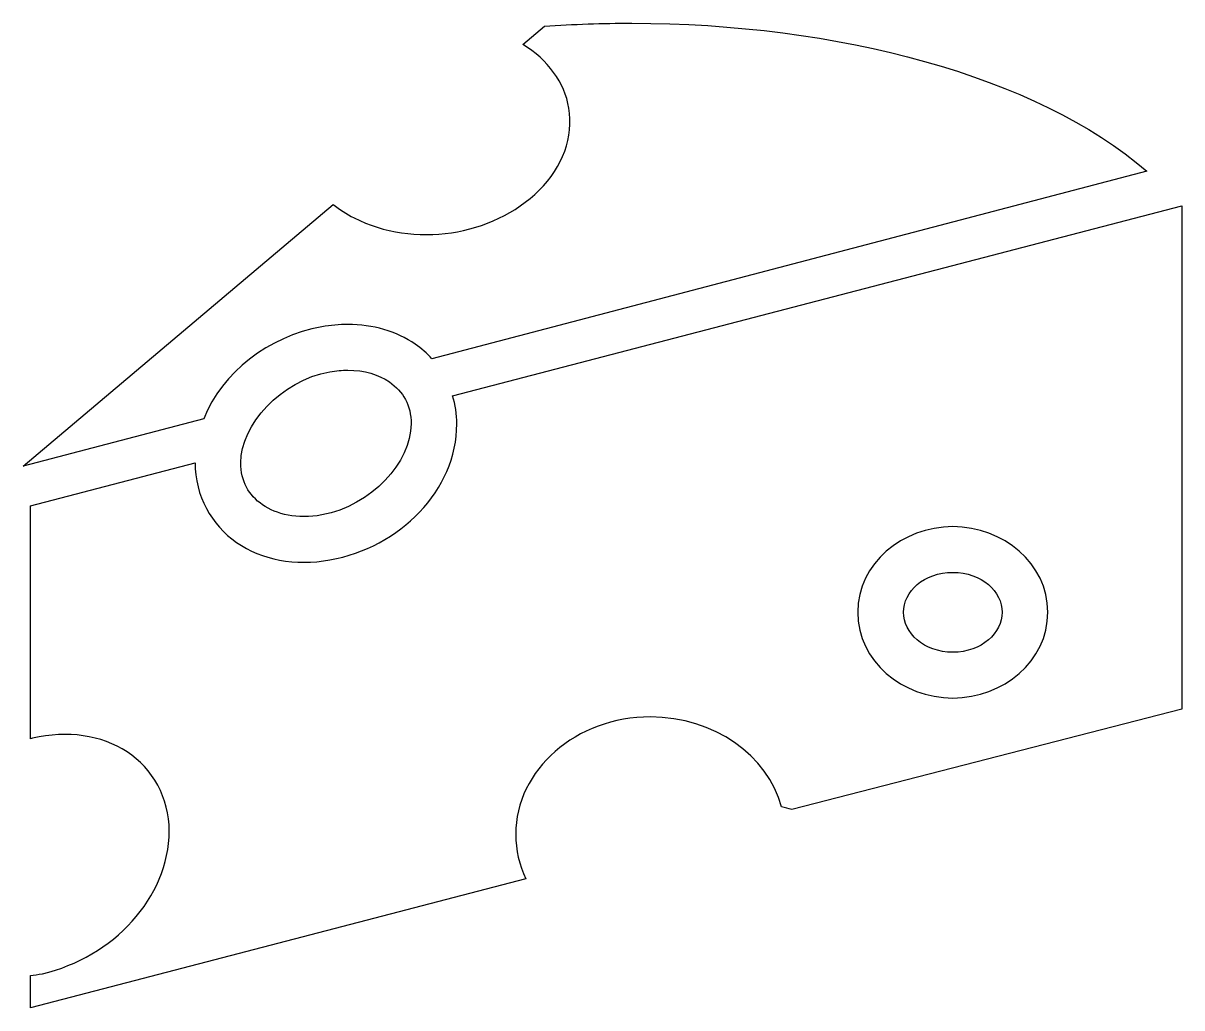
# Model space of a CAD drawing. Header units: centimetres. Extents: x -10.1 to 9.9, y -8.1 to 8.9.
import ezdxf

# ---------------------------------------------------------------- set-up
doc = ezdxf.new("R2010")
doc.units = ezdxf.units.CM
doc.header["$MEASUREMENT"] = 0
doc.layers.add('Layer 1', color=7, linetype='Continuous')

msp = doc.modelspace()

# ---------------------------------------------------------------- linework, layer by layer
at = {"layer": 'Layer 1'}
for points, knots in [([(0.40587, 8.93565), (-0.09677, 8.9359), (-0.60009, 8.91853), (-1.10037, 8.88167), (-1.10037, 8.88167), (-1.10037, 8.88167), (-1.46934, 8.56933), (-1.46934, 8.56933), (-1.46934, 8.56933), (-1.04049, 8.30527), (-0.75248, 7.91286), (-0.67734, 7.47026), (-0.67734, 7.47026), (-0.59355, 6.97732), (-0.78343, 6.45528), (-1.18863, 6.05502), (-1.18863, 6.05502), (-1.99897, 5.2545), (-3.35649, 5.05631), (-4.3815, 5.57667), (-4.3815, 5.57667), (-4.5129, 5.64338), (-4.63312, 5.72131), (-4.74119, 5.80859), (-4.74119, 5.80859), (-4.74119, 5.80859), (-10.08869, 1.2954), (-10.08869, 1.2954), (-10.08869, 1.2954), (-10.08869, 1.2954), (-6.97484, 2.11236), (-6.97484, 2.11236), (-6.97484, 2.11236), (-6.65706, 2.90921), (-5.86414, 3.53119), (-4.93762, 3.69762), (-4.93762, 3.69762), (-4.78691, 3.72461), (-4.63759, 3.73827), (-4.4922, 3.73844), (-4.4922, 3.73844), (-4.05618, 3.73899), (-3.65179, 3.62104), (-3.32604, 3.39583), (-3.32604, 3.39583), (-3.22129, 3.32347), (-3.12524, 3.23968), (-3.04014, 3.14552), (-3.04014, 3.14552), (-3.04014, 3.14552), (9.28876, 6.38065), (9.28876, 6.38065), (9.28876, 6.38065), (7.39221, 8.03178), (3.92402, 8.93392), (0.40587, 8.93569), (0.40587, 8.93569), (0.40587, 8.93569), (0.40587, 8.93565), (0.40587, 8.93565)], [0, 0, 0, 0, 0.0625, 0.0625, 0.0625, 0.0625, 0.125, 0.125, 0.125, 0.125, 0.1875, 0.1875, 0.1875, 0.1875, 0.25, 0.25, 0.25, 0.25, 0.3125, 0.3125, 0.3125, 0.3125, 0.375, 0.375, 0.375, 0.375, 0.4375, 0.4375, 0.4375, 0.4375, 0.5, 0.5, 0.5, 0.5, 0.5625, 0.5625, 0.5625, 0.5625, 0.625, 0.625, 0.625, 0.625, 0.6875, 0.6875, 0.6875, 0.6875, 0.75, 0.75, 0.75, 0.75, 0.8125, 0.8125, 0.8125, 0.8125, 0.875, 0.875, 0.875, 0.875, 1, 1, 1, 1]), ([(9.89239, 5.78625), (9.89239, 5.78625), (-2.68294, 2.50896), (-2.68294, 2.50896), (-2.68294, 2.50896), (-2.63656, 2.35471), (-2.61041, 2.19101), (-2.61041, 2.02137), (-2.61041, 2.02137), (-2.61041, 0.88073), (-3.59221, -0.10769), (-4.79792, -0.32422), (-4.79792, -0.32422), (-5.40084, -0.43247), (-5.97398, -0.32139), (-6.40831, -0.02112), (-6.40831, -0.02112), (-6.84256, 0.27912), (-7.12382, 0.78159), (-7.12382, 1.352), (-7.12382, 1.352), (-7.12382, 1.352), (-9.96471, 0.61144), (-9.96471, 0.61144), (-9.96471, 0.61144), (-9.96471, 0.61144), (-9.96471, -3.41033), (-9.96471, -3.41033), (-9.96471, -3.41033), (-9.95176, -3.40696), (-9.94249, -3.40147), (-9.92916, -3.39852), (-9.92916, -3.39852), (-9.32207, -3.25894), (-8.74032, -3.34547), (-8.29768, -3.63432), (-8.29768, -3.63432), (-7.85513, -3.92317), (-7.57028, -4.42678), (-7.57028, -5.00086), (-7.57028, -5.00086), (-7.57028, -6.14897), (-8.5463, -7.18263), (-9.75779, -7.46111), (-9.75779, -7.46111), (-9.82969, -7.47756), (-9.89652, -7.48418), (-9.96471, -7.49274), (-9.96471, -7.49274), (-9.96471, -7.49274), (-9.96471, -8.05012), (-9.96471, -8.05012), (-9.96471, -8.05012), (-9.96471, -8.05012), (-1.42304, -5.82315), (-1.42304, -5.82315), (-1.42304, -5.82315), (-1.53394, -5.58693), (-1.59437, -5.32852), (-1.59437, -5.05755), (-1.59437, -5.05755), (-1.59437, -3.93947), (-0.554, -3.03214), (0.73014, -3.03214), (0.73014, -3.03214), (1.82727, -3.03214), (2.74678, -3.69451), (2.9914, -4.58447), (2.9914, -4.58447), (3.04896, -4.59881), (3.10719, -4.6134), (3.16534, -4.62917), (3.16534, -4.62917), (3.16534, -4.62917), (9.89248, -2.8964), (9.89248, -2.8964), (9.89248, -2.8964), (9.89248, -2.8964), (9.89248, 5.78629), (9.89248, 5.78629), (9.89248, 5.78629), (9.89248, 5.78629), (9.89239, 5.78625), (9.89239, 5.78625)], [0, 0, 0, 0, 0.04545455, 0.04545455, 0.04545455, 0.04545455, 0.09090909, 0.09090909, 0.09090909, 0.09090909, 0.13636364, 0.13636364, 0.13636364, 0.13636364, 0.18181818, 0.18181818, 0.18181818, 0.18181818, 0.22727273, 0.22727273, 0.22727273, 0.22727273, 0.27272727, 0.27272727, 0.27272727, 0.27272727, 0.31818182, 0.31818182, 0.31818182, 0.31818182, 0.36363636, 0.36363636, 0.36363636, 0.36363636, 0.40909091, 0.40909091, 0.40909091, 0.40909091, 0.45454545, 0.45454545, 0.45454545, 0.45454545, 0.5, 0.5, 0.5, 0.5, 0.54545455, 0.54545455, 0.54545455, 0.54545455, 0.59090909, 0.59090909, 0.59090909, 0.59090909, 0.63636364, 0.63636364, 0.63636364, 0.63636364, 0.68181818, 0.68181818, 0.68181818, 0.68181818, 0.72727273, 0.72727273, 0.72727273, 0.72727273, 0.77272727, 0.77272727, 0.77272727, 0.77272727, 0.81818182, 0.81818182, 0.81818182, 0.81818182, 0.86363636, 0.86363636, 0.86363636, 0.86363636, 0.90909091, 0.90909091, 0.90909091, 0.90909091, 1, 1, 1, 1]), ([(-4.4922, 2.95045), (-4.58944, 2.95024), (-4.69149, 2.94185), (-4.79792, 2.92275), (-4.79792, 2.92275), (-5.64992, 2.76968), (-6.33579, 2.00374), (-6.33579, 1.35199), (-6.33579, 1.35199), (-6.33579, 1.02603), (-6.20022, 0.79314), (-5.96024, 0.62721), (-5.96024, 0.62721), (-5.7203, 0.46128), (-5.36365, 0.37547), (-4.93767, 0.45196), (-4.93767, 0.45196), (-4.08571, 0.60495), (-3.39854, 1.36954), (-3.39854, 2.02137), (-3.39854, 2.02137), (-3.39854, 2.34724), (-3.53411, 2.58149), (-3.77409, 2.74742), (-3.77409, 2.74742), (-3.95406, 2.8719), (-4.20075, 2.9508), (-4.49221, 2.95037), (-4.49221, 2.95037), (-4.49221, 2.95037), (-4.4922, 2.95045), (-4.4922, 2.95045)], [0, 0, 0, 0, 0.11111111, 0.11111111, 0.11111111, 0.11111111, 0.22222222, 0.22222222, 0.22222222, 0.22222222, 0.33333333, 0.33333333, 0.33333333, 0.33333333, 0.44444444, 0.44444444, 0.44444444, 0.44444444, 0.55555556, 0.55555556, 0.55555556, 0.55555556, 0.66666667, 0.66666667, 0.66666667, 0.66666667, 0.77777778, 0.77777778, 0.77777778, 0.77777778, 1, 1, 1, 1]), ([(5.94303, 0.25035), (6.81565, 0.25035), (7.58096, -0.38386), (7.58096, -1.22688), (7.58096, -1.22688), (7.58096, -2.0699), (6.8157, -2.70537), (5.94307, -2.70537), (5.94307, -2.70537), (5.0704, -2.70537), (4.30379, -2.0699), (4.30379, -1.22688), (4.30379, -1.22688), (4.30379, -0.38386), (5.0704, 0.25026), (5.94307, 0.25026), (5.94307, 0.25026), (5.94307, 0.25026), (5.94303, 0.25035), (5.94303, 0.25035)], [0, 0, 0, 0, 0.16666667, 0.16666667, 0.16666667, 0.16666667, 0.33333333, 0.33333333, 0.33333333, 0.33333333, 0.5, 0.5, 0.5, 0.5, 0.66666667, 0.66666667, 0.66666667, 0.66666667, 1, 1, 1, 1]), ([(5.94303, -0.53768), (5.4414, -0.53768), (5.09174, -0.87275), (5.09174, -1.22687), (5.09174, -1.22687), (5.09174, -1.58095), (5.4414, -1.91606), (5.94303, -1.91606), (5.94303, -1.91606), (6.44462, -1.91606), (6.79297, -1.58095), (6.79297, -1.22687), (6.79297, -1.22687), (6.79297, -0.87274), (6.44466, -0.53768), (5.94303, -0.53768)], [0, 0, 0, 0, 0.2, 0.2, 0.2, 0.2, 0.4, 0.4, 0.4, 0.4, 0.6, 0.6, 0.6, 0.6, 1, 1, 1, 1])]:
    msp.add_open_spline(points, degree=3, knots=knots, dxfattribs=at)

doc.saveas('drawing.dxf')
